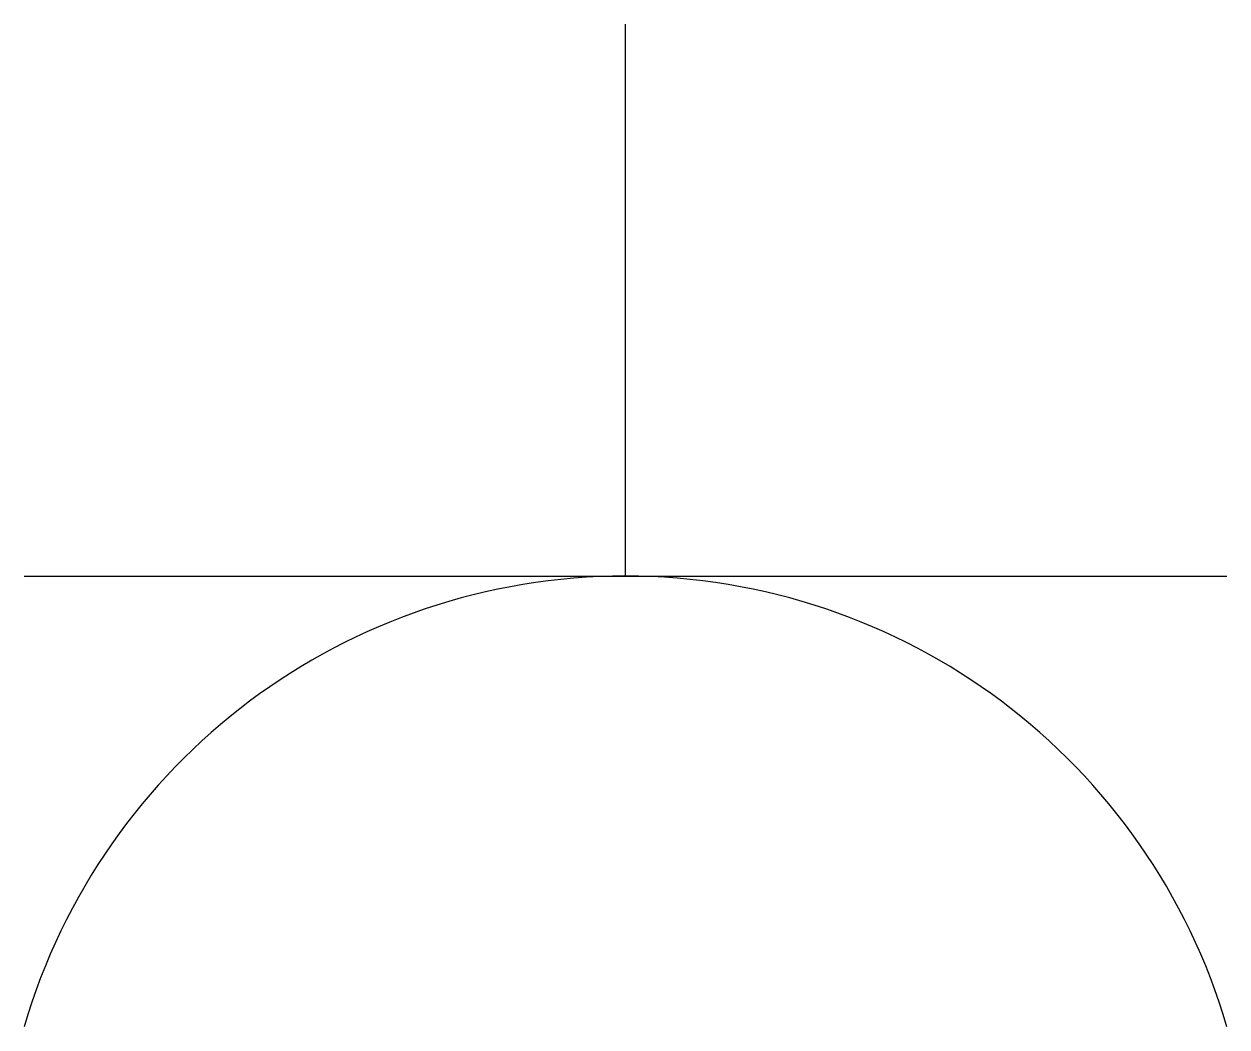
# Model space of a CAD drawing. Header units: millimetres. Extents: x 0 to 5.63, y 0 to 4.69.
import ezdxf

# ---------------------------------------------------------------- set-up
doc = ezdxf.new("R2010")
doc.units = ezdxf.units.MM
doc.layers.get('0').update_dxf_attribs({"lineweight": 25, "true_color": 0xffffff})

msp = doc.modelspace()

# ---------------------------------------------------------------- linework, layer by layer
for p, q in [((2.814, 2.11), (2.814, 4.6934)), ((0, 2.11), (5.6279, 2.11))]:
    msp.add_line(p, q)
msp.add_arc((2.814, -0.8214), 2.9314, 16.2722, 163.7278)

doc.saveas('drawing.dxf')
